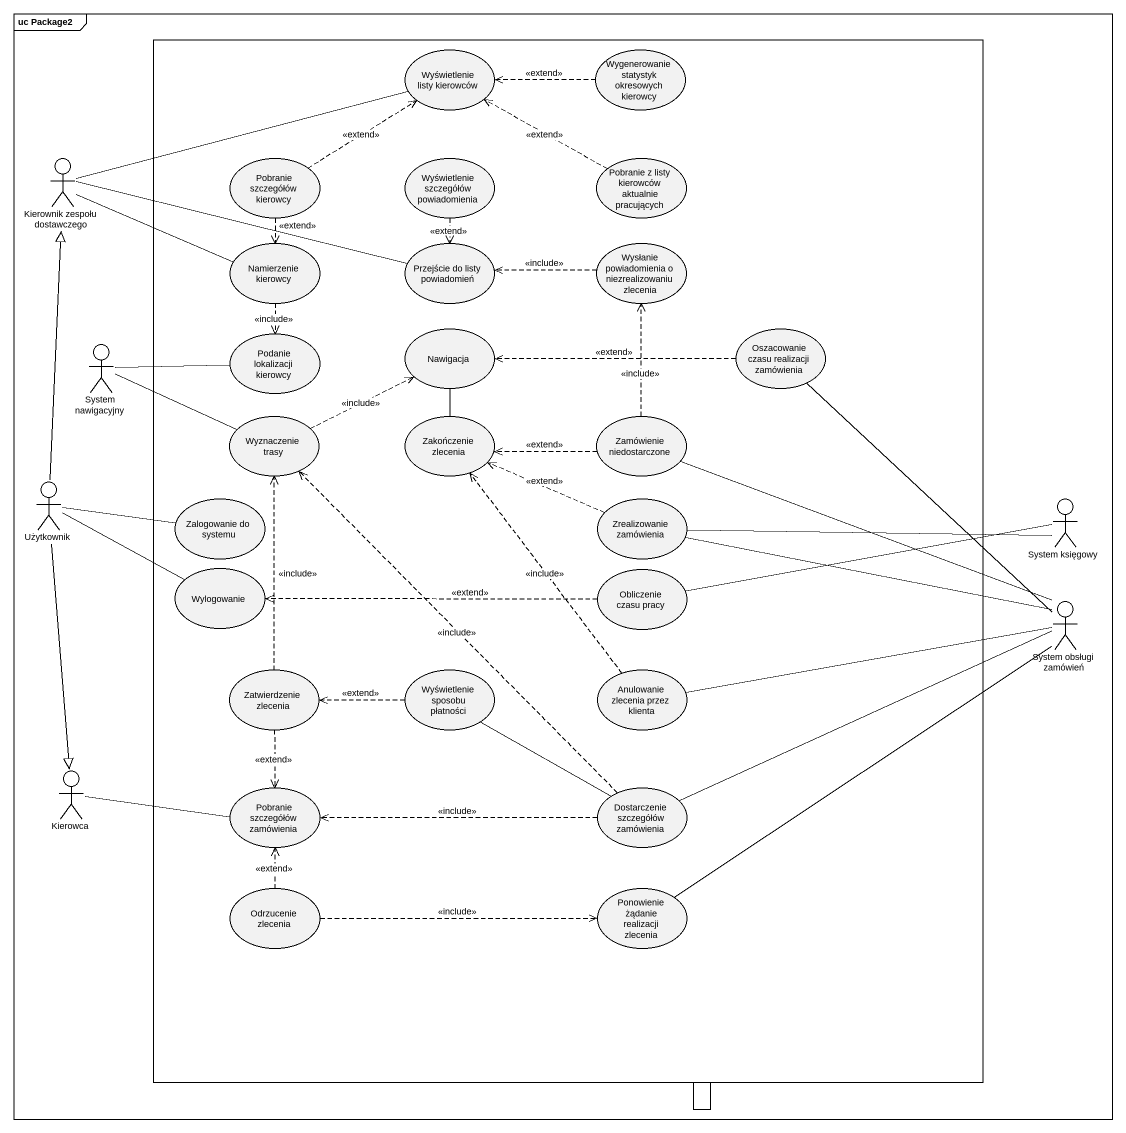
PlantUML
@startuml
mainframe uc Package2
rectangle " " as rectangle1 {
  usecase "Wyświetlenie listy kierowców" as Wyświetlenie_listy_kierowców
  usecase "Wygenerowanie statystyk okresowych kierowcy" as Wygenerowanie_statystyk
  usecase "Pobranie szczegółów kierowcy" as Pobranie_szczegółów_kierowcy
  usecase "Wyświetlenie szczegółów powiadomienia" as Wyświetlenie_szczegółów
  usecase "Pobranie z listy kierowców aktualnie pracujących" as Pobranie_z_listy_kierowców
  usecase "Namierzenie kierowcy" as Namierzenie_kierowcy
  usecase "Przejście do listy powiadomień" as Przejście_do_listy
  usecase "Wysłanie powiadomienia o niezrealizowaniu zlecenia" as Wysłanie_powiadomienia_o
  usecase Nawigacja
  usecase "Oszacowanie czasu realizacji zamówienia" as Oszacowanie_czasu
  usecase "Podanie lokalizacji kierowcy" as Podanie_lokalizacji_kierowcy
  usecase "Wyznaczenie trasy" as Wyznaczenie_trasy
  usecase "Zakończenie zlecenia" as Zakończenie_zlecenia
  usecase "Zamówienie niedostarczone" as Zamówienie_niedostarczone
  usecase "Zalogowanie do systemu" as Zalogowanie_do_systemu
  usecase "Zrealizowanie zamówienia" as Zrealizowanie_zamówienia
  usecase Wylogowanie
  usecase "Obliczenie czasu pracy" as Obliczenie_czasu_pracy
  usecase "Zatwierdzenie zlecenia" as Zatwierdzenie_zlecenia
  usecase "Wyświetlenie sposobu płatności" as Wyświetlenie_sposobu
  usecase "Anulowanie zlecenia przez klienta" as Anulowanie_zlecenia_przez
  usecase "Pobranie szczegółów zamówienia" as Pobranie_szczegółów
  usecase "Dostarczenie szczegółów zamówienia" as Dostarczenie_szczegółów
  usecase "Odrzucenie zlecenia" as Odrzucenie_zlecenia
  usecase "Ponowienie żądanie realizacji zlecenia" as Ponowienie_żądanie
}
actor "Kierownik zespołu dostawczego" as Kierownik_zespołu
actor "System nawigacyjny" as System_nawigacyjny
actor Użytkownik
actor "System księgowy" as System_księgowy
actor "System obsługi zamówień" as System_obsługi_zamówień
actor Kierowca
rectangle1 -- rectangle1
Wygenerowanie_statystyk .left.> Wyświetlenie_listy_kierowców : <<extend>>
Kierownik_zespołu -right- Wyświetlenie_listy_kierowców
Kierownik_zespołu -right- Namierzenie_kierowcy
Kierownik_zespołu -right- Przejście_do_listy
Pobranie_szczegółów_kierowcy .up.> Wyświetlenie_listy_kierowców : <<extend>>
Pobranie_szczegółów_kierowcy ..> Namierzenie_kierowcy : <<extend>>
Wyświetlenie_szczegółów ..> Przejście_do_listy : <<extend>>
Pobranie_z_listy_kierowców .left.> Wyświetlenie_listy_kierowców : <<extend>>
Namierzenie_kierowcy ..> Podanie_lokalizacji_kierowcy : <<include>>
Wysłanie_powiadomienia_o .left.> Przejście_do_listy : <<include>>
Nawigacja -- Zakończenie_zlecenia
Oszacowanie_czasu .left.> Nawigacja : <<extend>>
Oszacowanie_czasu -- System_obsługi_zamówień
System_nawigacyjny -right- Podanie_lokalizacji_kierowcy
System_nawigacyjny -right- Wyznaczenie_trasy
Wyznaczenie_trasy .right.> Nawigacja : <<include>>
Zamówienie_niedostarczone .up.> Wysłanie_powiadomienia_o : <<include>>
Zamówienie_niedostarczone .left.> Zakończenie_zlecenia : <<extend>>
Zamówienie_niedostarczone -right- System_obsługi_zamówień
Użytkownik -up-|> Kierownik_zespołu
Użytkownik -right- Zalogowanie_do_systemu
Użytkownik -right- Wylogowanie
Użytkownik --|> Kierowca
Zrealizowanie_zamówienia .left.> Zakończenie_zlecenia : <<extend>>
Zrealizowanie_zamówienia -right- System_księgowy
Zrealizowanie_zamówienia -right- System_obsługi_zamówień
System_księgowy -left- Obliczenie_czasu_pracy
Obliczenie_czasu_pracy .left.> Wylogowanie : <<extend>>
System_obsługi_zamówień -left- Dostarczenie_szczegółów
Zatwierdzenie_zlecenia .up.> Wyznaczenie_trasy : <<include>>
Zatwierdzenie_zlecenia ..> Pobranie_szczegółów : <<extend>>
Wyświetlenie_sposobu .left.> Zatwierdzenie_zlecenia : <<extend>>
Anulowanie_zlecenia_przez .up.> Zakończenie_zlecenia : <<include>>
Anulowanie_zlecenia_przez -right- System_obsługi_zamówień
Kierowca -right- Pobranie_szczegółów
Dostarczenie_szczegółów .up.> Wyznaczenie_trasy : <<include>>
Dostarczenie_szczegółów -up- Wyświetlenie_sposobu
Dostarczenie_szczegółów .left.> Pobranie_szczegółów : <<include>>
Odrzucenie_zlecenia .up.> Pobranie_szczegółów : <<extend>>
Odrzucenie_zlecenia .right.> Ponowienie_żądanie : <<include>>
Ponowienie_żądanie -up- System_obsługi_zamówień
@enduml
